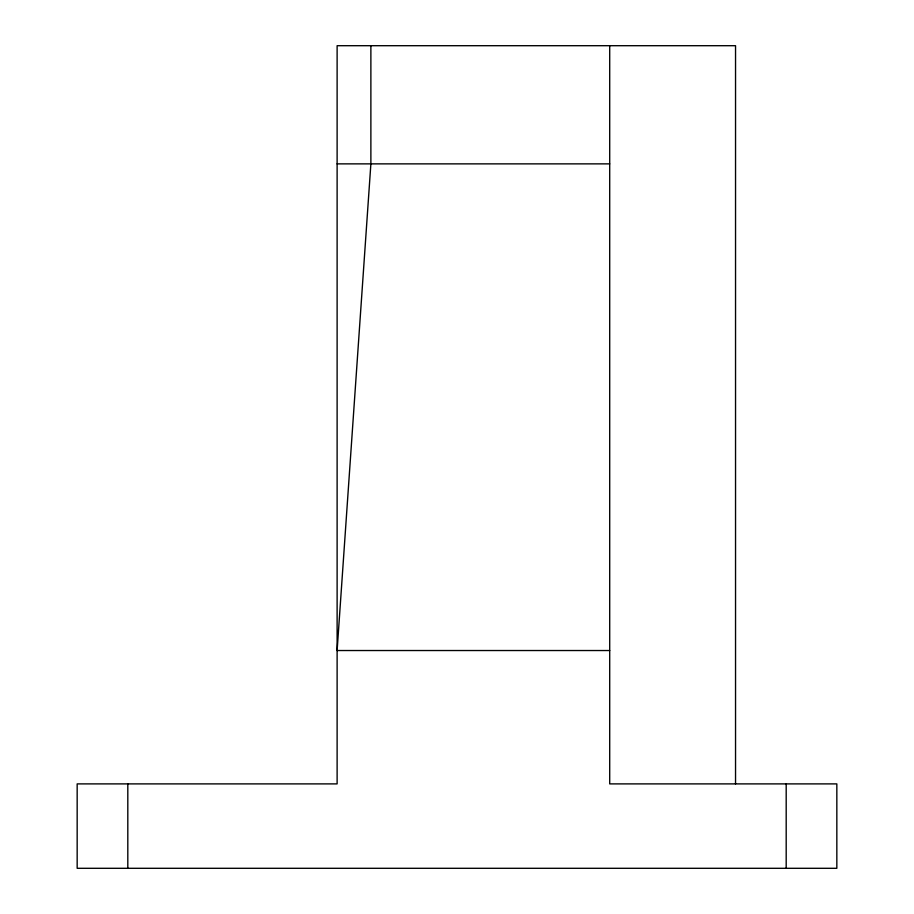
<?xml version="1.0" encoding="UTF-8"?>
<svg xmlns="http://www.w3.org/2000/svg" width="914" height="914" viewBox="0 0 914 914"><rect width="100%" height="100%" fill="white"/><g stroke="black" fill="none" stroke-linecap="round" stroke-linejoin="round"><path stroke-width="1.37" d="M337.117 163.869L609.707 163.869M609.707 650.528L337.117 650.528L370.878 163.869L370.878 45.7M786.189 783.892L786.189 868.3M735.542 783.892L735.542 45.7L337.117 45.7L337.117 783.892L77.164 783.892L77.164 868.3L836.836 868.3L836.836 783.892L609.707 783.892L609.707 45.7M127.811 783.892L127.811 868.3"/></g></svg>
